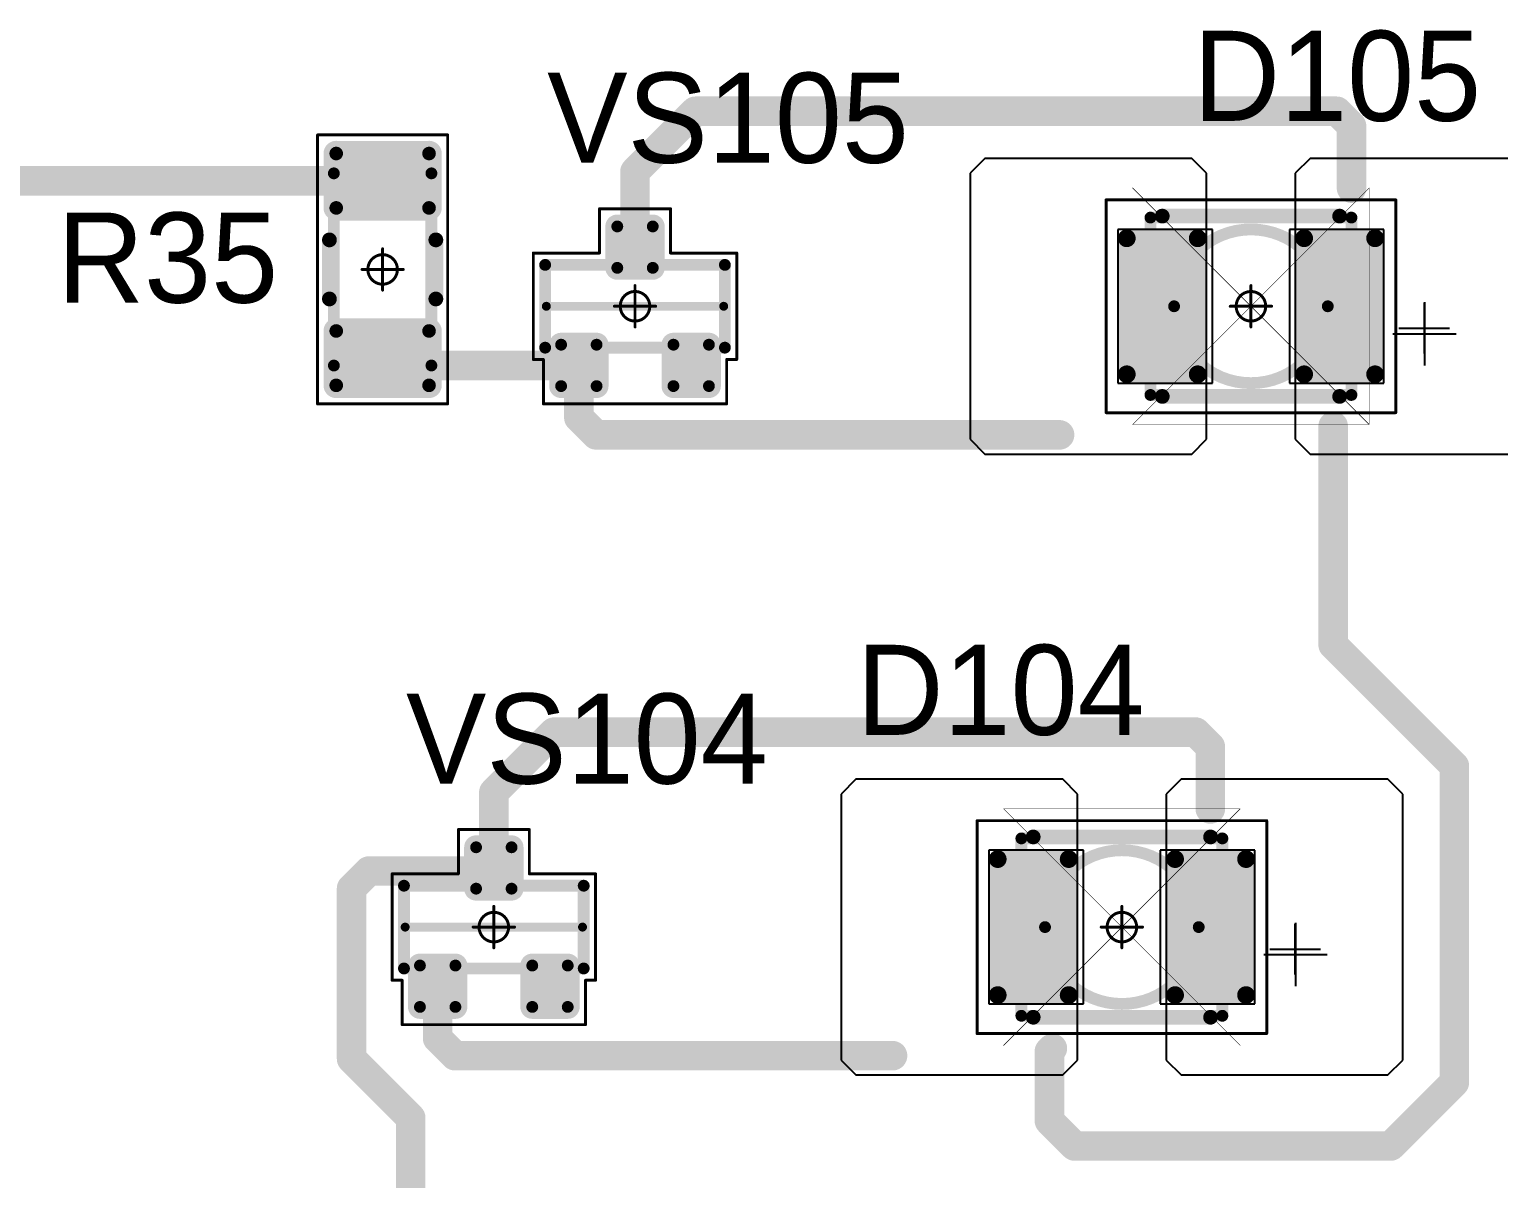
# Model space of a CAD drawing. Header units: millimetres. Extents: x 0 to 395, y 0 to 190.
# Drawn here: x 333.17 to 358.03, y 94.27 to 113.71 of the extents above; entities that cross this region are included whole.
import ezdxf

# ---------------------------------------------------------------- set-up
doc = ezdxf.new("R2010")
doc.units = ezdxf.units.MM
for name, color, linetype in [('Mechanical13', 56, 'Continuous'), ('Mechanical15', 56, 'Continuous'), ('Mechanical5', 56, 'Continuous'), ('TopLayer', 1, 'Continuous'), ('TopOverlay', 2, 'Continuous'), ('TopPaste', 8, 'Continuous'), ('TopSolder', 216, 'Continuous')]:
    doc.layers.add(name, color=color, linetype=linetype)

# ---------------------------------------------------------------- blocks, each defined once
blk = doc.blocks.new('SOT23_1079')
at = {"layer": 'Mechanical13', "const_width": 0.2}
for points in [[(-0.7, 1.52), (0.7, 1.52)], [(-0.7, 1.52), (-0.7, -1.52)], [(0.7, 1.52), (0.7, -1.52)], [(-0.7, -1.52), (0.7, -1.52)]]:
    blk.add_lwpolyline(points, dxfattribs=at)
at = {"layer": 'Mechanical13', "const_width": 0.1}
for points in [[(-0.75, 1.52, 1), (-0.65, 1.52, 1)], [(-0.75, 1.52, 1), (-0.65, 1.52, 1)], [(0.65, 1.52, 1), (0.75, 1.52, 1)], [(0.65, 1.52, 1), (0.75, 1.52, 1)], [(-0.75, -1.52, 1), (-0.65, -1.52, 1)], [(-0.75, -1.52, 1), (-0.65, -1.52, 1)], [(0.65, -1.52, 1), (0.75, -1.52, 1)], [(0.65, -1.52, 1), (0.75, -1.52, 1)]]:
    blk.add_lwpolyline(points, format="xyb", close=True, dxfattribs=at)
at = {"layer": 'Mechanical15', "const_width": 0.05}
for points in [[(-0.9, 1.72), (-0.9, 1.55)], [(-0.9, 1.72), (0.9, 1.72)], [(0.9, 1.72), (0.9, 0.6)], [(-1.65, 1.55), (-1.65, -1.55)], [(-1.65, 1.55), (-0.9, 1.55)], [(0.9, 0.6), (1.65, 0.6)], [(1.65, 0.6), (1.65, -0.6)], [(0, 0.35), (0, -0.35)], [(-0.35, 0), (0.35, 0)], [(0.9, -0.6), (1.65, -0.6)], [(0.9, -0.6), (0.9, -1.72)], [(-1.65, -1.55), (-0.9, -1.55)], [(-0.9, -1.55), (-0.9, -1.72)], [(-0.9, -1.72), (0.9, -1.72)]]:
    blk.add_lwpolyline(points, dxfattribs=at)
at = {"layer": 'Mechanical15'}
for points, const_width in [([(-0.913, 1.72, 1), (-0.888, 1.72, 1)], 0.025), ([(-0.913, 1.72, 1), (-0.888, 1.72, 1)], 0.025), ([(0.888, 1.72, 1), (0.913, 1.72, 1)], 0.025), ([(0.888, 1.72, 1), (0.913, 1.72, 1)], 0.025), ([(-1.662, 1.55, 1), (-1.637, 1.55, 1)], 0.025), ([(-1.662, 1.55, 1), (-1.637, 1.55, 1)], 0.025), ([(-0.913, 1.55, 1), (-0.888, 1.55, 1)], 0.025), ([(-0.913, 1.55, 1), (-0.888, 1.55, 1)], 0.025), ([(0.888, 0.6, 1), (0.913, 0.6, 1)], 0.025), ([(0.888, 0.6, 1), (0.913, 0.6, 1)], 0.025), ([(1.637, 0.6, 1), (1.662, 0.6, 1)], 0.025), ([(1.637, 0.6, 1), (1.662, 0.6, 1)], 0.025), ([(0.25, 0, 1), (-0.25, 0, 1)], 0.05), ([(-0.012, 0.35, 1), (0.012, 0.35, 1)], 0.025), ([(-0.362, 0, 1), (-0.337, 0, 1)], 0.025), ([(-0.262, 0, 1), (-0.238, 0, 1)], 0.025), ([(0.238, 0, 1), (0.262, 0, 1)], 0.025), ([(0.337, 0, 1), (0.362, 0, 1)], 0.025), ([(-0.012, -0.35, 1), (0.012, -0.35, 1)], 0.025), ([(0.888, -0.6, 1), (0.913, -0.6, 1)], 0.025), ([(0.888, -0.6, 1), (0.913, -0.6, 1)], 0.025), ([(1.637, -0.6, 1), (1.662, -0.6, 1)], 0.025), ([(1.637, -0.6, 1), (1.662, -0.6, 1)], 0.025), ([(-1.662, -1.55, 1), (-1.637, -1.55, 1)], 0.025), ([(-1.662, -1.55, 1), (-1.637, -1.55, 1)], 0.025), ([(-0.913, -1.55, 1), (-0.888, -1.55, 1)], 0.025), ([(-0.913, -1.55, 1), (-0.888, -1.55, 1)], 0.025), ([(-0.913, -1.72, 1), (-0.888, -1.72, 1)], 0.025), ([(-0.913, -1.72, 1), (-0.888, -1.72, 1)], 0.025), ([(0.888, -1.72, 1), (0.913, -1.72, 1)], 0.025), ([(0.888, -1.72, 1), (0.913, -1.72, 1)], 0.025)]:
    blk.add_lwpolyline(points, format="xyb", close=True, dxfattribs=dict(at, const_width=const_width))
at = {"layer": 'TopLayer', "const_width": 0.1}
for points in [[(-1.4, 1.25, 1), (-1.3, 1.25, 1)], [(-0.7, 1.25, 1), (-0.6, 1.25, 1)], [(-1.4, 0.65, 1), (-1.3, 0.65, 1)], [(-0.7, 0.65, 1), (-0.6, 0.65, 1)], [(0.6, 0.3, 1), (0.7, 0.3, 1)], [(1.3, 0.3, 1), (1.4, 0.3, 1)], [(0.6, -0.3, 1), (0.7, -0.3, 1)], [(1.3, -0.3, 1), (1.4, -0.3, 1)], [(-1.4, -0.65, 1), (-1.3, -0.65, 1)], [(-0.7, -0.65, 1), (-0.6, -0.65, 1)], [(-1.4, -1.25, 1), (-1.3, -1.25, 1)], [(-0.7, -1.25, 1), (-0.6, -1.25, 1)]]:
    blk.add_lwpolyline(points, format="xyb", close=True, dxfattribs=at)
at = {"layer": 'TopLayer'}
for points in [[(-1.45, 1.25), (-1.45, 0.65), (-0.55, 1.25), (-0.55, 0.65)], [(-1.35, 1.35), (-1.35, 0.55), (-0.65, 1.35), (-0.65, 0.55)], [(0.55, 0.3), (0.55, -0.3), (1.45, 0.3), (1.45, -0.3)], [(0.65, 0.4), (0.65, -0.4), (1.35, 0.4), (1.35, -0.4)], [(-1.45, -0.65), (-1.45, -1.25), (-0.55, -0.65), (-0.55, -1.25)], [(-1.35, -0.55), (-1.35, -1.35), (-0.65, -0.55), (-0.65, -1.35)]]:
    blk.add_solid(points, dxfattribs=at)
at = {"layer": 'TopOverlay', "const_width": 0.15}
blk.add_lwpolyline([(0, 1.5), (0, -1.5)], dxfattribs=at)
at = {"layer": 'TopOverlay', "const_width": 0.075}
for points in [[(-0.038, 1.5, 1), (0.038, 1.5, 1)], [(-0.038, -1.5, 1), (0.038, -1.5, 1)]]:
    blk.add_lwpolyline(points, format="xyb", close=True, dxfattribs=at)
at = {"layer": 'TopPaste', "const_width": 0.075}
for points in [[(-1.387, 1.25, 1), (-1.313, 1.25, 1)], [(-0.687, 1.25, 1), (-0.613, 1.25, 1)], [(-1.387, 0.65, 1), (-1.313, 0.65, 1)], [(-0.687, 0.65, 1), (-0.613, 0.65, 1)], [(0.613, 0.3, 1), (0.687, 0.3, 1)], [(1.313, 0.3, 1), (1.387, 0.3, 1)], [(0.613, -0.3, 1), (0.687, -0.3, 1)], [(1.313, -0.3, 1), (1.387, -0.3, 1)], [(-1.387, -0.65, 1), (-1.313, -0.65, 1)], [(-0.687, -0.65, 1), (-0.613, -0.65, 1)], [(-1.387, -1.25, 1), (-1.313, -1.25, 1)], [(-0.687, -1.25, 1), (-0.613, -1.25, 1)]]:
    blk.add_lwpolyline(points, format="xyb", close=True, dxfattribs=at)
at = {"layer": 'TopPaste'}
for points in [[(-1.425, 1.25), (-1.425, 0.65), (-0.575, 1.25), (-0.575, 0.65)], [(-1.35, 1.325), (-1.35, 0.575), (-0.65, 1.325), (-0.65, 0.575)], [(0.575, 0.3), (0.575, -0.3), (1.425, 0.3), (1.425, -0.3)], [(0.65, 0.375), (0.65, -0.375), (1.35, 0.375), (1.35, -0.375)], [(-1.425, -0.65), (-1.425, -1.25), (-0.575, -0.65), (-0.575, -1.25)], [(-1.35, -0.575), (-1.35, -1.325), (-0.65, -0.575), (-0.65, -1.325)]]:
    blk.add_solid(points, dxfattribs=at)
at = {"layer": 'TopSolder', "const_width": 0.202}
for points in [[(-1.451, 1.25, 1), (-1.249, 1.25, 1)], [(-0.751, 1.25, 1), (-0.549, 1.25, 1)], [(-1.451, 0.65, 1), (-1.249, 0.65, 1)], [(-0.751, 0.65, 1), (-0.549, 0.65, 1)], [(0.549, 0.3, 1), (0.751, 0.3, 1)], [(1.249, 0.3, 1), (1.451, 0.3, 1)], [(0.549, -0.3, 1), (0.751, -0.3, 1)], [(1.249, -0.3, 1), (1.451, -0.3, 1)], [(-1.451, -0.65, 1), (-1.249, -0.65, 1)], [(-0.751, -0.65, 1), (-0.549, -0.65, 1)], [(-1.451, -1.25, 1), (-1.249, -1.25, 1)], [(-0.751, -1.25, 1), (-0.549, -1.25, 1)]]:
    blk.add_lwpolyline(points, format="xyb", close=True, dxfattribs=at)
at = {"layer": 'TopSolder'}
for points in [[(-1.552, 1.25), (-1.552, 0.65), (-0.448, 1.25), (-0.448, 0.65)], [(-1.35, 1.452), (-1.35, 0.448), (-0.65, 1.452), (-0.65, 0.448)], [(0.65, 0.502), (0.65, -0.502), (1.35, 0.502), (1.35, -0.502)], [(0.448, 0.3), (0.448, -0.3), (1.552, 0.3), (1.552, -0.3)], [(-1.35, -0.448), (-1.35, -1.452), (-0.65, -0.448), (-0.65, -1.452)], [(-1.552, -0.65), (-1.552, -1.25), (-0.448, -0.65), (-0.448, -1.25)]]:
    blk.add_solid(points, dxfattribs=at)
blk = doc.blocks.new('SOT23_1080')
at = {"layer": 'Mechanical13', "const_width": 0.2}
for points in [[(-0.7, 1.52), (0.7, 1.52)], [(-0.7, 1.52), (-0.7, -1.52)], [(0.7, 1.52), (0.7, -1.52)], [(-0.7, -1.52), (0.7, -1.52)]]:
    blk.add_lwpolyline(points, dxfattribs=at)
at = {"layer": 'Mechanical13', "const_width": 0.1}
for points in [[(-0.75, 1.52, 1), (-0.65, 1.52, 1)], [(-0.75, 1.52, 1), (-0.65, 1.52, 1)], [(0.65, 1.52, 1), (0.75, 1.52, 1)], [(0.65, 1.52, 1), (0.75, 1.52, 1)], [(-0.75, -1.52, 1), (-0.65, -1.52, 1)], [(-0.75, -1.52, 1), (-0.65, -1.52, 1)], [(0.65, -1.52, 1), (0.75, -1.52, 1)], [(0.65, -1.52, 1), (0.75, -1.52, 1)]]:
    blk.add_lwpolyline(points, format="xyb", close=True, dxfattribs=at)
at = {"layer": 'Mechanical15', "const_width": 0.05}
for points in [[(-0.9, 1.72), (-0.9, 1.55)], [(-0.9, 1.72), (0.9, 1.72)], [(0.9, 1.72), (0.9, 0.6)], [(-1.65, 1.55), (-1.65, -1.55)], [(-1.65, 1.55), (-0.9, 1.55)], [(0.9, 0.6), (1.65, 0.6)], [(1.65, 0.6), (1.65, -0.6)], [(0, 0.35), (0, -0.35)], [(-0.35, 0), (0.35, 0)], [(0.9, -0.6), (1.65, -0.6)], [(0.9, -0.6), (0.9, -1.72)], [(-1.65, -1.55), (-0.9, -1.55)], [(-0.9, -1.55), (-0.9, -1.72)], [(-0.9, -1.72), (0.9, -1.72)]]:
    blk.add_lwpolyline(points, dxfattribs=at)
at = {"layer": 'Mechanical15'}
for points, const_width in [([(-0.913, 1.72, 1), (-0.888, 1.72, 1)], 0.025), ([(-0.913, 1.72, 1), (-0.888, 1.72, 1)], 0.025), ([(0.888, 1.72, 1), (0.913, 1.72, 1)], 0.025), ([(0.888, 1.72, 1), (0.913, 1.72, 1)], 0.025), ([(-1.662, 1.55, 1), (-1.637, 1.55, 1)], 0.025), ([(-1.662, 1.55, 1), (-1.637, 1.55, 1)], 0.025), ([(-0.913, 1.55, 1), (-0.888, 1.55, 1)], 0.025), ([(-0.913, 1.55, 1), (-0.888, 1.55, 1)], 0.025), ([(0.888, 0.6, 1), (0.913, 0.6, 1)], 0.025), ([(0.888, 0.6, 1), (0.913, 0.6, 1)], 0.025), ([(1.637, 0.6, 1), (1.662, 0.6, 1)], 0.025), ([(1.637, 0.6, 1), (1.662, 0.6, 1)], 0.025), ([(0.25, 0, 1), (-0.25, 0, 1)], 0.05), ([(-0.012, 0.35, 1), (0.012, 0.35, 1)], 0.025), ([(-0.362, 0, 1), (-0.337, 0, 1)], 0.025), ([(-0.262, 0, 1), (-0.238, 0, 1)], 0.025), ([(0.238, 0, 1), (0.262, 0, 1)], 0.025), ([(0.337, 0, 1), (0.362, 0, 1)], 0.025), ([(-0.012, -0.35, 1), (0.012, -0.35, 1)], 0.025), ([(0.888, -0.6, 1), (0.913, -0.6, 1)], 0.025), ([(0.888, -0.6, 1), (0.913, -0.6, 1)], 0.025), ([(1.637, -0.6, 1), (1.662, -0.6, 1)], 0.025), ([(1.637, -0.6, 1), (1.662, -0.6, 1)], 0.025), ([(-1.662, -1.55, 1), (-1.637, -1.55, 1)], 0.025), ([(-1.662, -1.55, 1), (-1.637, -1.55, 1)], 0.025), ([(-0.913, -1.55, 1), (-0.888, -1.55, 1)], 0.025), ([(-0.913, -1.55, 1), (-0.888, -1.55, 1)], 0.025), ([(-0.913, -1.72, 1), (-0.888, -1.72, 1)], 0.025), ([(-0.913, -1.72, 1), (-0.888, -1.72, 1)], 0.025), ([(0.888, -1.72, 1), (0.913, -1.72, 1)], 0.025), ([(0.888, -1.72, 1), (0.913, -1.72, 1)], 0.025)]:
    blk.add_lwpolyline(points, format="xyb", close=True, dxfattribs=dict(at, const_width=const_width))
at = {"layer": 'TopLayer', "const_width": 0.1}
for points in [[(-1.4, 1.25, 1), (-1.3, 1.25, 1)], [(-0.7, 1.25, 1), (-0.6, 1.25, 1)], [(-1.4, 0.65, 1), (-1.3, 0.65, 1)], [(-0.7, 0.65, 1), (-0.6, 0.65, 1)], [(0.6, 0.3, 1), (0.7, 0.3, 1)], [(1.3, 0.3, 1), (1.4, 0.3, 1)], [(0.6, -0.3, 1), (0.7, -0.3, 1)], [(1.3, -0.3, 1), (1.4, -0.3, 1)], [(-1.4, -0.65, 1), (-1.3, -0.65, 1)], [(-0.7, -0.65, 1), (-0.6, -0.65, 1)], [(-1.4, -1.25, 1), (-1.3, -1.25, 1)], [(-0.7, -1.25, 1), (-0.6, -1.25, 1)]]:
    blk.add_lwpolyline(points, format="xyb", close=True, dxfattribs=at)
at = {"layer": 'TopLayer'}
for points in [[(-1.45, 1.25), (-1.45, 0.65), (-0.55, 1.25), (-0.55, 0.65)], [(-1.35, 1.35), (-1.35, 0.55), (-0.65, 1.35), (-0.65, 0.55)], [(0.55, 0.3), (0.55, -0.3), (1.45, 0.3), (1.45, -0.3)], [(0.65, 0.4), (0.65, -0.4), (1.35, 0.4), (1.35, -0.4)], [(-1.45, -0.65), (-1.45, -1.25), (-0.55, -0.65), (-0.55, -1.25)], [(-1.35, -0.55), (-1.35, -1.35), (-0.65, -0.55), (-0.65, -1.35)]]:
    blk.add_solid(points, dxfattribs=at)
at = {"layer": 'TopOverlay', "const_width": 0.15}
blk.add_lwpolyline([(0, 1.5), (0, -1.5)], dxfattribs=at)
at = {"layer": 'TopOverlay', "const_width": 0.075}
for points in [[(-0.038, 1.5, 1), (0.038, 1.5, 1)], [(-0.038, -1.5, 1), (0.038, -1.5, 1)]]:
    blk.add_lwpolyline(points, format="xyb", close=True, dxfattribs=at)
at = {"layer": 'TopPaste', "const_width": 0.075}
for points in [[(-1.387, 1.25, 1), (-1.313, 1.25, 1)], [(-0.687, 1.25, 1), (-0.613, 1.25, 1)], [(-1.387, 0.65, 1), (-1.313, 0.65, 1)], [(-0.687, 0.65, 1), (-0.613, 0.65, 1)], [(0.613, 0.3, 1), (0.687, 0.3, 1)], [(1.313, 0.3, 1), (1.387, 0.3, 1)], [(0.613, -0.3, 1), (0.687, -0.3, 1)], [(1.313, -0.3, 1), (1.387, -0.3, 1)], [(-1.387, -0.65, 1), (-1.313, -0.65, 1)], [(-0.687, -0.65, 1), (-0.613, -0.65, 1)], [(-1.387, -1.25, 1), (-1.313, -1.25, 1)], [(-0.687, -1.25, 1), (-0.613, -1.25, 1)]]:
    blk.add_lwpolyline(points, format="xyb", close=True, dxfattribs=at)
at = {"layer": 'TopPaste'}
for points in [[(-1.425, 1.25), (-1.425, 0.65), (-0.575, 1.25), (-0.575, 0.65)], [(-1.35, 1.325), (-1.35, 0.575), (-0.65, 1.325), (-0.65, 0.575)], [(0.575, 0.3), (0.575, -0.3), (1.425, 0.3), (1.425, -0.3)], [(0.65, 0.375), (0.65, -0.375), (1.35, 0.375), (1.35, -0.375)], [(-1.425, -0.65), (-1.425, -1.25), (-0.575, -0.65), (-0.575, -1.25)], [(-1.35, -0.575), (-1.35, -1.325), (-0.65, -0.575), (-0.65, -1.325)]]:
    blk.add_solid(points, dxfattribs=at)
at = {"layer": 'TopSolder', "const_width": 0.202}
for points in [[(-1.451, 1.25, 1), (-1.249, 1.25, 1)], [(-0.751, 1.25, 1), (-0.549, 1.25, 1)], [(-1.451, 0.65, 1), (-1.249, 0.65, 1)], [(-0.751, 0.65, 1), (-0.549, 0.65, 1)], [(0.549, 0.3, 1), (0.751, 0.3, 1)], [(1.249, 0.3, 1), (1.451, 0.3, 1)], [(0.549, -0.3, 1), (0.751, -0.3, 1)], [(1.249, -0.3, 1), (1.451, -0.3, 1)], [(-1.451, -0.65, 1), (-1.249, -0.65, 1)], [(-0.751, -0.65, 1), (-0.549, -0.65, 1)], [(-1.451, -1.25, 1), (-1.249, -1.25, 1)], [(-0.751, -1.25, 1), (-0.549, -1.25, 1)]]:
    blk.add_lwpolyline(points, format="xyb", close=True, dxfattribs=at)
at = {"layer": 'TopSolder'}
for points in [[(-1.552, 1.25), (-1.552, 0.65), (-0.448, 1.25), (-0.448, 0.65)], [(-1.35, 1.452), (-1.35, 0.448), (-0.65, 1.452), (-0.65, 0.448)], [(0.65, 0.502), (0.65, -0.502), (1.35, 0.502), (1.35, -0.502)], [(0.448, 0.3), (0.448, -0.3), (1.552, 0.3), (1.552, -0.3)], [(-1.35, -0.448), (-1.35, -1.452), (-0.65, -0.448), (-0.65, -1.452)], [(-1.552, -0.65), (-1.552, -1.25), (-0.448, -0.65), (-0.448, -1.25)]]:
    blk.add_solid(points, dxfattribs=at)
blk = doc.blocks.new('RC1206S_1188')
at = {"layer": 'Mechanical13', "const_width": 0.2}
for points in [[(-1.625, 0.825), (-1.625, -0.825)], [(-1.625, 0.825), (1.625, 0.825)], [(1.625, 0.825), (1.625, -0.825)], [(-1.625, -0.825), (1.625, -0.825)]]:
    blk.add_lwpolyline(points, dxfattribs=at)
at = {"layer": 'Mechanical13', "const_width": 0.1}
for points in [[(-1.675, 0.825, 1), (-1.575, 0.825, 1)], [(-1.675, 0.825, 1), (-1.575, 0.825, 1)], [(1.575, 0.825, 1), (1.675, 0.825, 1)], [(1.575, 0.825, 1), (1.675, 0.825, 1)], [(-1.675, -0.825, 1), (-1.575, -0.825, 1)], [(-1.675, -0.825, 1), (-1.575, -0.825, 1)], [(1.575, -0.825, 1), (1.675, -0.825, 1)], [(1.575, -0.825, 1), (1.675, -0.825, 1)]]:
    blk.add_lwpolyline(points, format="xyb", close=True, dxfattribs=at)
at = {"layer": 'Mechanical15', "const_width": 0.05}
for points in [[(-2.275, 1.1), (-2.275, -1.1)], [(-2.275, 1.1), (2.275, 1.1)], [(2.275, 1.1), (2.275, -1.1)], [(0, 0.35), (0, -0.35)], [(-0.35, 0), (0.35, 0)], [(-2.275, -1.1), (2.275, -1.1)]]:
    blk.add_lwpolyline(points, dxfattribs=at)
at = {"layer": 'Mechanical15'}
for points, const_width in [([(-2.287, 1.1, 1), (-2.262, 1.1, 1)], 0.025), ([(-2.287, 1.1, 1), (-2.262, 1.1, 1)], 0.025), ([(2.262, 1.1, 1), (2.287, 1.1, 1)], 0.025), ([(2.262, 1.1, 1), (2.287, 1.1, 1)], 0.025), ([(0.25, 0, 1), (-0.25, 0, 1)], 0.05), ([(-0.012, 0.35, 1), (0.012, 0.35, 1)], 0.025), ([(-0.362, 0, 1), (-0.337, 0, 1)], 0.025), ([(-0.262, 0, 1), (-0.238, 0, 1)], 0.025), ([(0.238, 0, 1), (0.262, 0, 1)], 0.025), ([(0.337, 0, 1), (0.362, 0, 1)], 0.025), ([(-0.012, -0.35, 1), (0.012, -0.35, 1)], 0.025), ([(-2.287, -1.1, 1), (-2.262, -1.1, 1)], 0.025), ([(-2.287, -1.1, 1), (-2.262, -1.1, 1)], 0.025), ([(2.262, -1.1, 1), (2.287, -1.1, 1)], 0.025), ([(2.262, -1.1, 1), (2.287, -1.1, 1)], 0.025)]:
    blk.add_lwpolyline(points, format="xyb", close=True, dxfattribs=dict(at, const_width=const_width))
at = {"layer": 'TopLayer', "const_width": 0.115}
for points in [[(-2.018, 0.785, 1), (-1.903, 0.785, 1)], [(-1.098, 0.785, 1), (-0.983, 0.785, 1)], [(0.983, 0.785, 1), (1.098, 0.785, 1)], [(1.903, 0.785, 1), (2.018, 0.785, 1)], [(-2.018, -0.785, 1), (-1.903, -0.785, 1)], [(-1.098, -0.785, 1), (-0.983, -0.785, 1)], [(0.983, -0.785, 1), (1.098, -0.785, 1)], [(1.903, -0.785, 1), (2.018, -0.785, 1)]]:
    blk.add_lwpolyline(points, format="xyb", close=True, dxfattribs=at)
at = {"layer": 'TopLayer'}
for points in [[(-2.075, -0.785), (-0.925, -0.785), (-2.075, 0.785), (-0.925, 0.785)], [(-1.96, -0.9), (-1.04, -0.9), (-1.96, 0.9), (-1.04, 0.9)], [(0.925, -0.785), (2.075, -0.785), (0.925, 0.785), (2.075, 0.785)], [(1.04, -0.9), (1.96, -0.9), (1.04, 0.9), (1.96, 0.9)]]:
    blk.add_solid(points, dxfattribs=at)
at = {"layer": 'TopOverlay', "const_width": 0.25}
for points in [[(-0.5, 0.9), (0.5, 0.9)], [(-0.5, -0.9), (0.5, -0.9)]]:
    blk.add_lwpolyline(points, dxfattribs=at)
at = {"layer": 'TopOverlay', "const_width": 0.125}
for points in [[(-0.562, 0.9, 1), (-0.437, 0.9, 1)], [(0.437, 0.9, 1), (0.562, 0.9, 1)], [(-0.562, -0.9, 1), (-0.437, -0.9, 1)], [(0.437, -0.9, 1), (0.562, -0.9, 1)]]:
    blk.add_lwpolyline(points, format="xyb", close=True, dxfattribs=at)
at = {"layer": 'TopPaste', "const_width": 0.09}
for points in [[(-2.005, 0.785, 1), (-1.915, 0.785, 1)], [(-1.085, 0.785, 1), (-0.995, 0.785, 1)], [(0.995, 0.785, 1), (1.085, 0.785, 1)], [(1.915, 0.785, 1), (2.005, 0.785, 1)], [(-2.005, -0.785, 1), (-1.915, -0.785, 1)], [(-1.085, -0.785, 1), (-0.995, -0.785, 1)], [(0.995, -0.785, 1), (1.085, -0.785, 1)], [(1.915, -0.785, 1), (2.005, -0.785, 1)]]:
    blk.add_lwpolyline(points, format="xyb", close=True, dxfattribs=at)
at = {"layer": 'TopPaste'}
for points in [[(-2.05, -0.785), (-0.95, -0.785), (-2.05, 0.785), (-0.95, 0.785)], [(-1.96, -0.875), (-1.04, -0.875), (-1.96, 0.875), (-1.04, 0.875)], [(0.95, -0.785), (2.05, -0.785), (0.95, 0.785), (2.05, 0.785)], [(1.04, -0.875), (1.96, -0.875), (1.04, 0.875), (1.96, 0.875)]]:
    blk.add_solid(points, dxfattribs=at)
at = {"layer": 'TopSolder', "const_width": 0.215}
for points in [[(-2.068, 0.785, 1), (-1.853, 0.785, 1)], [(-1.148, 0.785, 1), (-0.933, 0.785, 1)], [(0.933, 0.785, 1), (1.148, 0.785, 1)], [(1.853, 0.785, 1), (2.068, 0.785, 1)], [(-2.068, -0.785, 1), (-1.853, -0.785, 1)], [(-1.148, -0.785, 1), (-0.933, -0.785, 1)], [(0.933, -0.785, 1), (1.148, -0.785, 1)], [(1.853, -0.785, 1), (2.068, -0.785, 1)]]:
    blk.add_lwpolyline(points, format="xyb", close=True, dxfattribs=at)
at = {"layer": 'TopSolder'}
for points in [[(-1.96, -1), (-1.04, -1), (-1.96, 1), (-1.04, 1)], [(1.04, -1), (1.96, -1), (1.04, 1), (1.96, 1)], [(-2.175, -0.785), (-0.825, -0.785), (-2.175, 0.785), (-0.825, 0.785)], [(0.825, -0.785), (2.175, -0.785), (0.825, 0.785), (2.175, 0.785)]]:
    blk.add_solid(points, dxfattribs=at)
blk = doc.blocks.new('T66G_4_1228')
at = {"layer": 'Mechanical13'}
for p, q in [((2.936, 0.071), (2.936, -1)), ((2.4, -0.464), (3.471, -0.464))]:
    blk.add_line(p, q, dxfattribs=at)
at = {"layer": 'Mechanical13', "const_width": 0.2}
for points in [[(-1.7, 1.5), (1.7, 1.5)], [(-1.7, -1.5), (-1.7, 1.5)], [(1.7, -1.5), (1.7, 1.5)], [(-1.7, -1.5), (1.7, -1.5)]]:
    blk.add_lwpolyline(points, dxfattribs=at)
at = {"layer": 'Mechanical13'}
for points, const_width in [([(-1.75, 1.5, 1), (-1.65, 1.5, 1)], 0.1), ([(-1.75, 1.5, 1), (-1.65, 1.5, 1)], 0.1), ([(1.65, 1.5, 1), (1.75, 1.5, 1)], 0.1), ([(1.65, 1.5, 1), (1.75, 1.5, 1)], 0.1), ([(1.3, 0, 1), (-1.3, 0, 1)], 0.2), ([(-1.35, 0, 1), (-1.25, 0, 1)], 0.1), ([(1.25, 0, 1), (1.35, 0, 1)], 0.1), ([(-1.75, -1.5, 1), (-1.65, -1.5, 1)], 0.1), ([(-1.75, -1.5, 1), (-1.65, -1.5, 1)], 0.1), ([(1.65, -1.5, 1), (1.75, -1.5, 1)], 0.1), ([(1.65, -1.5, 1), (1.75, -1.5, 1)], 0.1)]:
    blk.add_lwpolyline(points, format="xyb", close=True, dxfattribs=dict(at, const_width=const_width))
at = {"layer": 'Mechanical15', "const_width": 0.05}
for points in [[(-2.45, -1.8), (-2.45, 1.8)], [(-2.45, 1.8), (2.45, 1.8)], [(2.45, -1.8), (2.45, 1.8)], [(0, -0.35), (0, 0.35)], [(-0.35, 0), (0.35, 0)], [(-2.45, -1.8), (2.45, -1.8)]]:
    blk.add_lwpolyline(points, dxfattribs=at)
at = {"layer": 'Mechanical15'}
for points, const_width in [([(-2.462, 1.8, 1), (-2.438, 1.8, 1)], 0.025), ([(-2.462, 1.8, 1), (-2.438, 1.8, 1)], 0.025), ([(2.438, 1.8, 1), (2.462, 1.8, 1)], 0.025), ([(2.438, 1.8, 1), (2.462, 1.8, 1)], 0.025), ([(0.25, 0, 1), (-0.25, 0, 1)], 0.05), ([(-0.012, 0.35, 1), (0.012, 0.35, 1)], 0.025), ([(-0.362, 0, 1), (-0.337, 0, 1)], 0.025), ([(-0.262, 0, 1), (-0.238, 0, 1)], 0.025), ([(0.238, 0, 1), (0.262, 0, 1)], 0.025), ([(0.337, 0, 1), (0.362, 0, 1)], 0.025), ([(-0.012, -0.35, 1), (0.012, -0.35, 1)], 0.025), ([(-2.462, -1.8, 1), (-2.438, -1.8, 1)], 0.025), ([(-2.462, -1.8, 1), (-2.438, -1.8, 1)], 0.025), ([(2.438, -1.8, 1), (2.462, -1.8, 1)], 0.025), ([(2.438, -1.8, 1), (2.462, -1.8, 1)], 0.025)]:
    blk.add_lwpolyline(points, format="xyb", close=True, dxfattribs=dict(at, const_width=const_width))
at = {"layer": 'TopLayer'}
for p, q in [((-4.5, 2.5), (-4.75, 2.25)), ((-1, 2.5), (-4.5, 2.5)), ((-0.75, 2.25), (-1, 2.5)), ((1, 2.5), (0.75, 2.25)), ((4.5, 2.5), (1, 2.5)), ((4.75, 2.25), (4.5, 2.5)), ((-4.75, 2.25), (-4.75, -2.25)), ((-0.75, -2.25), (-0.75, 2.25)), ((0.75, 2.25), (0.75, -2.25)), ((4.75, -2.25), (4.75, 2.25)), ((-4.75, -2.25), (-4.5, -2.5)), ((-1, -2.5), (-0.75, -2.25)), ((0.75, -2.25), (1, -2.5)), ((4.5, -2.5), (4.75, -2.25)), ((-4.5, -2.5), (-1, -2.5)), ((1, -2.5), (4.5, -2.5))]:
    blk.add_line(p, q, dxfattribs=at)
at = {"layer": 'TopLayer', "const_width": 0.15}
for points in [[(-2.175, 1.15, 1), (-2.025, 1.15, 1)], [(-0.975, 1.15, 1), (-0.825, 1.15, 1)], [(0.825, 1.15, 1), (0.975, 1.15, 1)], [(2.025, 1.15, 1), (2.175, 1.15, 1)], [(-2.175, -1.15, 1), (-2.025, -1.15, 1)], [(-0.975, -1.15, 1), (-0.825, -1.15, 1)], [(0.825, -1.15, 1), (0.975, -1.15, 1)], [(2.025, -1.15, 1), (2.175, -1.15, 1)]]:
    blk.add_lwpolyline(points, format="xyb", close=True, dxfattribs=at)
at = {"layer": 'TopLayer'}
for points in [[(-0.9, 1.3), (-2.1, 1.3), (-0.9, -1.3), (-2.1, -1.3)], [(2.1, 1.3), (0.9, 1.3), (2.1, -1.3), (0.9, -1.3)], [(-0.75, 1.15), (-2.25, 1.15), (-0.75, -1.15), (-2.25, -1.15)], [(2.25, 1.15), (0.75, 1.15), (2.25, -1.15), (0.75, -1.15)]]:
    blk.add_solid(points, dxfattribs=at)
at = {"layer": 'TopOverlay'}
for p, q in [((2.928, 0.057), (2.928, -0.8)), ((2.5, -0.372), (3.357, -0.372))]:
    blk.add_line(p, q, dxfattribs=at)
at = {"layer": 'TopOverlay', "const_width": 0.25}
for points in [[(-1.5, 1.525), (1.5, 1.525)], [(-1.5, -1.525), (1.5, -1.525)]]:
    blk.add_lwpolyline(points, dxfattribs=at)
at = {"layer": 'TopOverlay', "const_width": 0.125}
for points in [[(-1.562, 1.525, 1), (-1.438, 1.525, 1)], [(1.438, 1.525, 1), (1.562, 1.525, 1)], [(-1.562, -1.525, 1), (-1.438, -1.525, 1)], [(1.438, -1.525, 1), (1.562, -1.525, 1)]]:
    blk.add_lwpolyline(points, format="xyb", close=True, dxfattribs=at)
at = {"layer": 'TopPaste', "const_width": 0.125}
for points in [[(-2.163, 1.15, 1), (-2.038, 1.15, 1)], [(-0.963, 1.15, 1), (-0.838, 1.15, 1)], [(0.838, 1.15, 1), (0.963, 1.15, 1)], [(2.038, 1.15, 1), (2.163, 1.15, 1)], [(-2.163, -1.15, 1), (-2.038, -1.15, 1)], [(-0.963, -1.15, 1), (-0.838, -1.15, 1)], [(0.838, -1.15, 1), (0.963, -1.15, 1)], [(2.038, -1.15, 1), (2.163, -1.15, 1)]]:
    blk.add_lwpolyline(points, format="xyb", close=True, dxfattribs=at)
at = {"layer": 'TopPaste'}
for points in [[(-0.9, 1.275), (-2.1, 1.275), (-0.9, -1.275), (-2.1, -1.275)], [(2.1, 1.275), (0.9, 1.275), (2.1, -1.275), (0.9, -1.275)], [(-0.775, 1.15), (-2.225, 1.15), (-0.775, -1.15), (-2.225, -1.15)], [(2.225, 1.15), (0.775, 1.15), (2.225, -1.15), (0.775, -1.15)]]:
    blk.add_solid(points, dxfattribs=at)
at = {"layer": 'TopSolder'}
for p, q in [((-2.25, 1.3), (-2.25, -1.3)), ((-0.65, 1.3), (-2.25, 1.3)), ((-0.65, -1.3), (-0.65, 1.3)), ((0.65, 1.3), (0.65, -1.3)), ((2.25, 1.3), (0.65, 1.3)), ((2.25, -1.3), (2.25, 1.3)), ((-2.25, -1.3), (-0.65, -1.3)), ((0.65, -1.3), (2.25, -1.3))]:
    blk.add_line(p, q, dxfattribs=at)
blk = doc.blocks.new('T66G_4_1229')
at = {"layer": 'Mechanical13'}
for p, q in [((2.936, 0.071), (2.936, -1)), ((2.4, -0.464), (3.471, -0.464))]:
    blk.add_line(p, q, dxfattribs=at)
at = {"layer": 'Mechanical13', "const_width": 0.2}
for points in [[(-1.7, 1.5), (1.7, 1.5)], [(-1.7, -1.5), (-1.7, 1.5)], [(1.7, -1.5), (1.7, 1.5)], [(-1.7, -1.5), (1.7, -1.5)]]:
    blk.add_lwpolyline(points, dxfattribs=at)
at = {"layer": 'Mechanical13'}
for points, const_width in [([(-1.75, 1.5, 1), (-1.65, 1.5, 1)], 0.1), ([(-1.75, 1.5, 1), (-1.65, 1.5, 1)], 0.1), ([(1.65, 1.5, 1), (1.75, 1.5, 1)], 0.1), ([(1.65, 1.5, 1), (1.75, 1.5, 1)], 0.1), ([(1.3, 0, 1), (-1.3, 0, 1)], 0.2), ([(-1.35, 0, 1), (-1.25, 0, 1)], 0.1), ([(1.25, 0, 1), (1.35, 0, 1)], 0.1), ([(-1.75, -1.5, 1), (-1.65, -1.5, 1)], 0.1), ([(-1.75, -1.5, 1), (-1.65, -1.5, 1)], 0.1), ([(1.65, -1.5, 1), (1.75, -1.5, 1)], 0.1), ([(1.65, -1.5, 1), (1.75, -1.5, 1)], 0.1)]:
    blk.add_lwpolyline(points, format="xyb", close=True, dxfattribs=dict(at, const_width=const_width))
at = {"layer": 'Mechanical15', "const_width": 0.05}
for points in [[(-2.45, -1.8), (-2.45, 1.8)], [(-2.45, 1.8), (2.45, 1.8)], [(2.45, -1.8), (2.45, 1.8)], [(0, -0.35), (0, 0.35)], [(-0.35, 0), (0.35, 0)], [(-2.45, -1.8), (2.45, -1.8)]]:
    blk.add_lwpolyline(points, dxfattribs=at)
at = {"layer": 'Mechanical15'}
for points, const_width in [([(-2.462, 1.8, 1), (-2.438, 1.8, 1)], 0.025), ([(-2.462, 1.8, 1), (-2.438, 1.8, 1)], 0.025), ([(2.438, 1.8, 1), (2.462, 1.8, 1)], 0.025), ([(2.438, 1.8, 1), (2.462, 1.8, 1)], 0.025), ([(0.25, 0, 1), (-0.25, 0, 1)], 0.05), ([(-0.012, 0.35, 1), (0.012, 0.35, 1)], 0.025), ([(-0.362, 0, 1), (-0.337, 0, 1)], 0.025), ([(-0.262, 0, 1), (-0.238, 0, 1)], 0.025), ([(0.238, 0, 1), (0.262, 0, 1)], 0.025), ([(0.337, 0, 1), (0.362, 0, 1)], 0.025), ([(-0.012, -0.35, 1), (0.012, -0.35, 1)], 0.025), ([(-2.462, -1.8, 1), (-2.438, -1.8, 1)], 0.025), ([(-2.462, -1.8, 1), (-2.438, -1.8, 1)], 0.025), ([(2.438, -1.8, 1), (2.462, -1.8, 1)], 0.025), ([(2.438, -1.8, 1), (2.462, -1.8, 1)], 0.025)]:
    blk.add_lwpolyline(points, format="xyb", close=True, dxfattribs=dict(at, const_width=const_width))
at = {"layer": 'TopLayer'}
for p, q in [((-4.5, 2.5), (-4.75, 2.25)), ((-1, 2.5), (-4.5, 2.5)), ((-0.75, 2.25), (-1, 2.5)), ((1, 2.5), (0.75, 2.25)), ((4.5, 2.5), (1, 2.5)), ((4.75, 2.25), (4.5, 2.5)), ((-4.75, 2.25), (-4.75, -2.25)), ((-0.75, -2.25), (-0.75, 2.25)), ((0.75, 2.25), (0.75, -2.25)), ((4.75, -2.25), (4.75, 2.25)), ((-4.75, -2.25), (-4.5, -2.5)), ((-1, -2.5), (-0.75, -2.25)), ((0.75, -2.25), (1, -2.5)), ((4.5, -2.5), (4.75, -2.25)), ((-4.5, -2.5), (-1, -2.5)), ((1, -2.5), (4.5, -2.5))]:
    blk.add_line(p, q, dxfattribs=at)
at = {"layer": 'TopLayer', "const_width": 0.15}
for points in [[(-2.175, 1.15, 1), (-2.025, 1.15, 1)], [(-0.975, 1.15, 1), (-0.825, 1.15, 1)], [(0.825, 1.15, 1), (0.975, 1.15, 1)], [(2.025, 1.15, 1), (2.175, 1.15, 1)], [(-2.175, -1.15, 1), (-2.025, -1.15, 1)], [(-0.975, -1.15, 1), (-0.825, -1.15, 1)], [(0.825, -1.15, 1), (0.975, -1.15, 1)], [(2.025, -1.15, 1), (2.175, -1.15, 1)]]:
    blk.add_lwpolyline(points, format="xyb", close=True, dxfattribs=at)
at = {"layer": 'TopLayer'}
for points in [[(-0.9, 1.3), (-2.1, 1.3), (-0.9, -1.3), (-2.1, -1.3)], [(2.1, 1.3), (0.9, 1.3), (2.1, -1.3), (0.9, -1.3)], [(-0.75, 1.15), (-2.25, 1.15), (-0.75, -1.15), (-2.25, -1.15)], [(2.25, 1.15), (0.75, 1.15), (2.25, -1.15), (0.75, -1.15)]]:
    blk.add_solid(points, dxfattribs=at)
at = {"layer": 'TopOverlay'}
for p, q in [((2.928, 0.057), (2.928, -0.8)), ((2.5, -0.372), (3.357, -0.372))]:
    blk.add_line(p, q, dxfattribs=at)
at = {"layer": 'TopOverlay', "const_width": 0.25}
for points in [[(-1.5, 1.525), (1.5, 1.525)], [(-1.5, -1.525), (1.5, -1.525)]]:
    blk.add_lwpolyline(points, dxfattribs=at)
at = {"layer": 'TopOverlay', "const_width": 0.125}
for points in [[(-1.562, 1.525, 1), (-1.438, 1.525, 1)], [(1.438, 1.525, 1), (1.562, 1.525, 1)], [(-1.562, -1.525, 1), (-1.438, -1.525, 1)], [(1.438, -1.525, 1), (1.562, -1.525, 1)]]:
    blk.add_lwpolyline(points, format="xyb", close=True, dxfattribs=at)
at = {"layer": 'TopPaste', "const_width": 0.125}
for points in [[(-2.163, 1.15, 1), (-2.038, 1.15, 1)], [(-0.963, 1.15, 1), (-0.838, 1.15, 1)], [(0.838, 1.15, 1), (0.963, 1.15, 1)], [(2.038, 1.15, 1), (2.163, 1.15, 1)], [(-2.163, -1.15, 1), (-2.038, -1.15, 1)], [(-0.963, -1.15, 1), (-0.838, -1.15, 1)], [(0.838, -1.15, 1), (0.963, -1.15, 1)], [(2.038, -1.15, 1), (2.163, -1.15, 1)]]:
    blk.add_lwpolyline(points, format="xyb", close=True, dxfattribs=at)
at = {"layer": 'TopPaste'}
for points in [[(-0.9, 1.275), (-2.1, 1.275), (-0.9, -1.275), (-2.1, -1.275)], [(2.1, 1.275), (0.9, 1.275), (2.1, -1.275), (0.9, -1.275)], [(-0.775, 1.15), (-2.225, 1.15), (-0.775, -1.15), (-2.225, -1.15)], [(2.225, 1.15), (0.775, 1.15), (2.225, -1.15), (0.775, -1.15)]]:
    blk.add_solid(points, dxfattribs=at)
at = {"layer": 'TopSolder'}
for p, q in [((-2.25, 1.3), (-2.25, -1.3)), ((-0.65, 1.3), (-2.25, 1.3)), ((-0.65, -1.3), (-0.65, 1.3)), ((0.65, 1.3), (0.65, -1.3)), ((2.25, 1.3), (0.65, 1.3)), ((2.25, -1.3), (2.25, 1.3)), ((-2.25, -1.3), (-0.65, -1.3)), ((0.65, -1.3), (2.25, -1.3))]:
    blk.add_line(p, q, dxfattribs=at)

msp = doc.modelspace()

# ---------------------------------------------------------------- linework, layer by layer
at = {"layer": 'Mechanical5'}
for points, const_width in [([(351.837, 107.027), (355.837, 111.027)], 0.01), ([(351.837, 111.027), (355.837, 107.027)], 0.01), ([(351.837, 111.027), (355.837, 111.027)], 0.001), ([(351.837, 107.027), (351.837, 111.027)], 0.001), ([(355.837, 107.027), (355.837, 111.027)], 0.001), ([(351.837, 107.027), (355.837, 107.027)], 0.001), ([(349.654, 96.527), (353.654, 100.527)], 0.01), ([(349.654, 100.527), (353.654, 96.527)], 0.01), ([(349.654, 100.527), (353.654, 100.527)], 0.001), ([(349.654, 96.527), (349.654, 100.527)], 0.001), ([(353.654, 96.527), (353.654, 100.527)], 0.001), ([(349.654, 96.527), (353.654, 96.527)], 0.001)]:
    msp.add_lwpolyline(points, dxfattribs=dict(at, const_width=const_width))
for points, const_width in [([(351.834, 111.027, 1), (351.839, 111.027, 1)], 0.005), ([(351.836, 111.027, 1), (351.837, 111.027, 1)], 0.0005), ([(351.836, 111.027, 1), (351.837, 111.027, 1)], 0.0005), ([(355.834, 111.027, 1), (355.839, 111.027, 1)], 0.005), ([(355.836, 111.027, 1), (355.837, 111.027, 1)], 0.0005), ([(355.836, 111.027, 1), (355.837, 111.027, 1)], 0.0005), ([(351.834, 107.027, 1), (351.839, 107.027, 1)], 0.005), ([(351.836, 107.027, 1), (351.837, 107.027, 1)], 0.0005), ([(351.836, 107.027, 1), (351.837, 107.027, 1)], 0.0005), ([(355.834, 107.027, 1), (355.839, 107.027, 1)], 0.005), ([(355.836, 107.027, 1), (355.837, 107.027, 1)], 0.0005), ([(355.836, 107.027, 1), (355.837, 107.027, 1)], 0.0005), ([(349.651, 100.527, 1), (349.656, 100.527, 1)], 0.005), ([(349.653, 100.527, 1), (349.654, 100.527, 1)], 0.0005), ([(349.653, 100.527, 1), (349.654, 100.527, 1)], 0.0005), ([(353.651, 100.527, 1), (353.656, 100.527, 1)], 0.005), ([(353.653, 100.527, 1), (353.654, 100.527, 1)], 0.0005), ([(353.653, 100.527, 1), (353.654, 100.527, 1)], 0.0005), ([(349.651, 96.527, 1), (349.656, 96.527, 1)], 0.005), ([(349.653, 96.527, 1), (349.654, 96.527, 1)], 0.0005), ([(349.653, 96.527, 1), (349.654, 96.527, 1)], 0.0005), ([(353.651, 96.527, 1), (353.656, 96.527, 1)], 0.005), ([(353.653, 96.527, 1), (353.654, 96.527, 1)], 0.0005), ([(353.653, 96.527, 1), (353.654, 96.527, 1)], 0.0005)]:
    msp.add_lwpolyline(points, format="xyb", close=True, dxfattribs=dict(at, const_width=const_width))
at = {"layer": 'TopLayer', "const_width": 0.5}
for points in [[(343.419, 111.306), (344.438, 112.325)], [(344.438, 112.325), (355.29, 112.325)], [(355.29, 112.325), (355.538, 112.077)], [(355.538, 111.025), (355.538, 112.077)], [(332.125, 111.15), (339.15, 111.15)], [(343.419, 110.027), (343.419, 111.306)], [(339.15, 108.15), (339.273, 108.027)], [(339.273, 108.027), (342.469, 108.027)], [(342.469, 107.145), (342.469, 108.027)], [(342.469, 107.145), (342.762, 106.852)], [(355.228, 103.3), (355.228, 107)], [(342.762, 106.852), (350.6, 106.852)], [(355.228, 103.3), (357.278, 101.25)], [(341.031, 100.806), (342.05, 101.825)], [(342.05, 101.825), (352.902, 101.825)], [(352.902, 101.825), (353.15, 101.577)], [(353.15, 100.525), (353.15, 101.577)], [(357.278, 95.9), (357.278, 101.25)], [(341.031, 99.527), (341.031, 100.806)], [(338.625, 99.182), (338.918, 99.475)], [(338.918, 99.475), (340.979, 99.475)], [(340.979, 99.475), (341.031, 99.527)], [(338.625, 96.3), (338.625, 99.182)], [(340.081, 96.645), (340.081, 97.527)], [(340.081, 96.645), (340.374, 96.352)], [(350.428, 96.425), (350.478, 96.475)], [(350.428, 95.25), (350.428, 96.425)], [(338.625, 96.3), (339.625, 95.3)], [(340.374, 96.352), (347.775, 96.352)], [(356.203, 94.825), (357.278, 95.9)], [(339.625, 87.5), (339.625, 95.3)], [(350.428, 95.25), (350.853, 94.825)], [(350.853, 94.825), (356.203, 94.825)]]:
    msp.add_lwpolyline(points, dxfattribs=at)
at = {"layer": 'TopLayer', "const_width": 0.25}
for points in [[(344.313, 112.325, 1), (344.563, 112.325, 1)], [(344.313, 112.325, 1), (344.563, 112.325, 1)], [(355.165, 112.325, 1), (355.415, 112.325, 1)], [(355.165, 112.325, 1), (355.415, 112.325, 1)], [(355.413, 112.077, 1), (355.663, 112.077, 1)], [(355.413, 112.077, 1), (355.663, 112.077, 1)], [(339.025, 111.15, 1), (339.275, 111.15, 1)], [(343.294, 111.306, 1), (343.544, 111.306, 1)], [(343.294, 111.306, 1), (343.544, 111.306, 1)], [(355.413, 111.025, 1), (355.663, 111.025, 1)], [(343.294, 110.027, 1), (343.544, 110.027, 1)], [(339.025, 108.15, 1), (339.275, 108.15, 1)], [(339.148, 108.027, 1), (339.398, 108.027, 1)], [(339.148, 108.027, 1), (339.398, 108.027, 1)], [(342.344, 108.027, 1), (342.594, 108.027, 1)], [(342.344, 108.027, 1), (342.594, 108.027, 1)], [(342.344, 107.145, 1), (342.594, 107.145, 1)], [(342.344, 107.145, 1), (342.594, 107.145, 1)], [(355.103, 107, 1), (355.353, 107, 1)], [(342.637, 106.852, 1), (342.887, 106.852, 1)], [(342.637, 106.852, 1), (342.887, 106.852, 1)], [(350.475, 106.852, 1), (350.725, 106.852, 1)], [(355.103, 103.3, 1), (355.353, 103.3, 1)], [(355.103, 103.3, 1), (355.353, 103.3, 1)], [(341.925, 101.825, 1), (342.175, 101.825, 1)], [(341.925, 101.825, 1), (342.175, 101.825, 1)], [(352.777, 101.825, 1), (353.027, 101.825, 1)], [(352.777, 101.825, 1), (353.027, 101.825, 1)], [(353.025, 101.577, 1), (353.275, 101.577, 1)], [(353.025, 101.577, 1), (353.275, 101.577, 1)], [(357.153, 101.25, 1), (357.403, 101.25, 1)], [(357.153, 101.25, 1), (357.403, 101.25, 1)], [(340.906, 100.806, 1), (341.156, 100.806, 1)], [(340.906, 100.806, 1), (341.156, 100.806, 1)], [(353.025, 100.525, 1), (353.275, 100.525, 1)], [(338.793, 99.475, 1), (339.043, 99.475, 1)], [(338.793, 99.475, 1), (339.043, 99.475, 1)], [(340.854, 99.475, 1), (341.104, 99.475, 1)], [(340.854, 99.475, 1), (341.104, 99.475, 1)], [(340.906, 99.527, 1), (341.156, 99.527, 1)], [(340.906, 99.527, 1), (341.156, 99.527, 1)], [(338.5, 99.182, 1), (338.75, 99.182, 1)], [(338.5, 99.182, 1), (338.75, 99.182, 1)], [(339.956, 97.527, 1), (340.206, 97.527, 1)], [(339.956, 96.645, 1), (340.206, 96.645, 1)], [(339.956, 96.645, 1), (340.206, 96.645, 1)], [(350.303, 96.425, 1), (350.553, 96.425, 1)], [(350.303, 96.425, 1), (350.553, 96.425, 1)], [(350.353, 96.475, 1), (350.603, 96.475, 1)], [(338.5, 96.3, 1), (338.75, 96.3, 1)], [(338.5, 96.3, 1), (338.75, 96.3, 1)], [(340.249, 96.352, 1), (340.499, 96.352, 1)], [(340.249, 96.352, 1), (340.499, 96.352, 1)], [(347.65, 96.352, 1), (347.9, 96.352, 1)], [(357.153, 95.9, 1), (357.403, 95.9, 1)], [(357.153, 95.9, 1), (357.403, 95.9, 1)], [(339.5, 95.3, 1), (339.75, 95.3, 1)], [(339.5, 95.3, 1), (339.75, 95.3, 1)], [(350.303, 95.25, 1), (350.553, 95.25, 1)], [(350.303, 95.25, 1), (350.553, 95.25, 1)], [(350.728, 94.825, 1), (350.978, 94.825, 1)], [(350.728, 94.825, 1), (350.978, 94.825, 1)], [(356.078, 94.825, 1), (356.328, 94.825, 1)], [(356.078, 94.825, 1), (356.328, 94.825, 1)]]:
    msp.add_lwpolyline(points, format="xyb", close=True, dxfattribs=at)

# ---------------------------------------------------------------- block references
for name, p, rotation in [('RC1206S_1188', (339.15, 109.65), 90), ('T66G_4_1228', (353.837, 109.027), 360), ('SOT23_1079', (343.419, 109.027), 90), ('T66G_4_1229', (351.654, 98.527), 360), ('SOT23_1080', (341.031, 98.527), 90)]:
    msp.add_blockref(name, p, dxfattribs=dict(rotation=rotation))

# ---------------------------------------------------------------- texts
at = {"layer": 'TopOverlay'}
for s, p in [('D105', (352.859, 112.163)), ('VS105', (341.933, 111.453)), ('R35', (333.644, 109.088)), ('D104', (347.167, 101.778)), ('VS104', (339.545, 100.953))]:
    msp.add_text(s, height=1.524, dxfattribs=at).set_placement(p)

doc.saveas('drawing.dxf')
